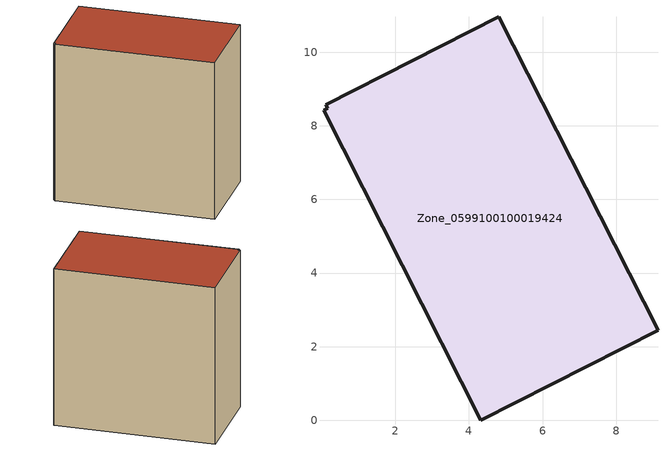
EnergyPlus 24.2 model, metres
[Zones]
Zone_0599100100019424
 floor ground (C_G): 0.11,8.57 4.82,10.96 9.14,2.44 4.32,0 0.05,8.43 0.16,8.48 z3.38
 wall outside (C_F): 9.14,2.44 4.82,10.96 0.11,8.57 0.16,8.48 0.05,8.43 4.32,0 9.14,2.44 z3.38:13.18
 roof outside (C_R): 4.82,10.96 0.11,8.57 0.16,8.48 0.05,8.43 4.32,0 9.14,2.44 z13.18
[BUILDING]
Pand.0599100100019424: North Axis=0; Terrain=City; Loads Convergence Tolerance Value=0.04; Temperature Convergence Tolerance Value=0.4; Solar Distribution=FullExterior; Maximum Number of Warmup Days=25; Minimum Number of Warmup Days=1
[Site:Location]
Rotterdam.The.Hague.AP_ZH_NLD Design_Conditions: Latitude=51.96; Longitude=4.45; Time Zone=1; Elevation=-4.5
[SITE:GROUNDTEMPERATURE:BUILDINGSURFACE]
18, 18, 18, 18, 18, 18, 18, 18, 18, 18, 18, 18
[MATERIAL] Thermal Absorptance=0.9; Solar Absorptance=0.7; Visible Absorptance=0.7
Name | Roughness | Thickness | Conductivity | Density | Specific Heat
G.TI.2015-2018 | MediumSmooth | 0.15 | 0.0428571 | 540 | 1210
F.TI.2015-2018 | Rough | 0.3 | 0.0666667 | 1920 | 840
R.TI.2015-2018 | MediumRough | 0.2 | 0.0333333 | 1500 | 1000
[CONSTRUCTION]
C_G: G.TI.2015-2018
C_F: F.TI.2015-2018
C_R: R.TI.2015-2018
[ZONE]
Zone_0599100100019424: Type=1; Multiplier=1; Ceiling Height=Autocalculate; Volume=Autocalculate; Floor Area=autocalculate; Part of Total Floor Area=Yes
[ZONEINFILTRATION:DESIGNFLOWRATE]
Infil_Zone_0599100100019424: Zone or ZoneList or Space or SpaceList=Zone_0599100100019424; Schedule=AlwaysOn; Design Flow Rate Calculation Method=Flow/Area; Flow Rate per Floor Area=0.0015; Constant Term Coefficient=1; Temperature Term Coefficient=0; Velocity Term Coefficient=0; Velocity Squared Term Coefficient=0
[HVACTEMPLATE:ZONE:IDEALLOADSAIRSYSTEM]
Zone_0599100100019424: Maximum Heating Supply Air Temperature=50; Minimum Cooling Supply Air Temperature=13; Maximum Heating Supply Air Humidity Ratio=0.0156; Minimum Cooling Supply Air Humidity Ratio=0.0077; Heating Limit=NoLimit; Cooling Limit=NoLimit; Dehumidification Control Type=ConstantSensibleHeatRatio; Cooling Sensible Heat Ratio=0.7; Dehumidification Setpoint=60; Humidification Control Type=None; Humidification Setpoint=30; Outdoor Air Method=None; Outdoor Air Flow Rate per Person=0.00944; Outdoor Air Flow Rate per Zone Floor Area=0; Outdoor Air Flow Rate per Zone=0; Demand Controlled Ventilation Type=None; Outdoor Air Economizer Type=NoEconomizer; Heat Recovery Type=None; Sensible Heat Recovery Effectiveness=0.7; Latent Heat Recovery Effectiveness=0.65
[ZONECONTROL:THERMOSTAT]
ThermostatControl_Zone_0599100100019424: Zone or ZoneList=Zone_0599100100019424; Control Type Schedule=DualSetpointControlType; Control 1=Thermostat_Zone_0599100100019424; Temperature Difference Between Cutout And Setpoint=0
[THERMOSTATSETPOINT:DUALSETPOINT]
Thermostat_Zone_0599100100019424: Heating Setpoint Temperature Schedule=HeatingSetpoint_Zone_0599100100019424; Cooling Setpoint Temperature Schedule=CoolingSetpoint_Zone_0599100100019424
[SCHEDULE:COMPACT]
HeatingSetpoint_Zone_0599100100019424: Through: 12/31, For: AllDays, Until: 24:00, 21
CoolingSetpoint_Zone_0599100100019424: Through: 12/31, For: AllDays, Until: 24:00, 24
DualSetpointControlType: Through: 12/31, For: AllDays, Until: 24:00, 4
AlwaysOn: Through: 12/31, For: AllDays, Until: 24:00, 1
